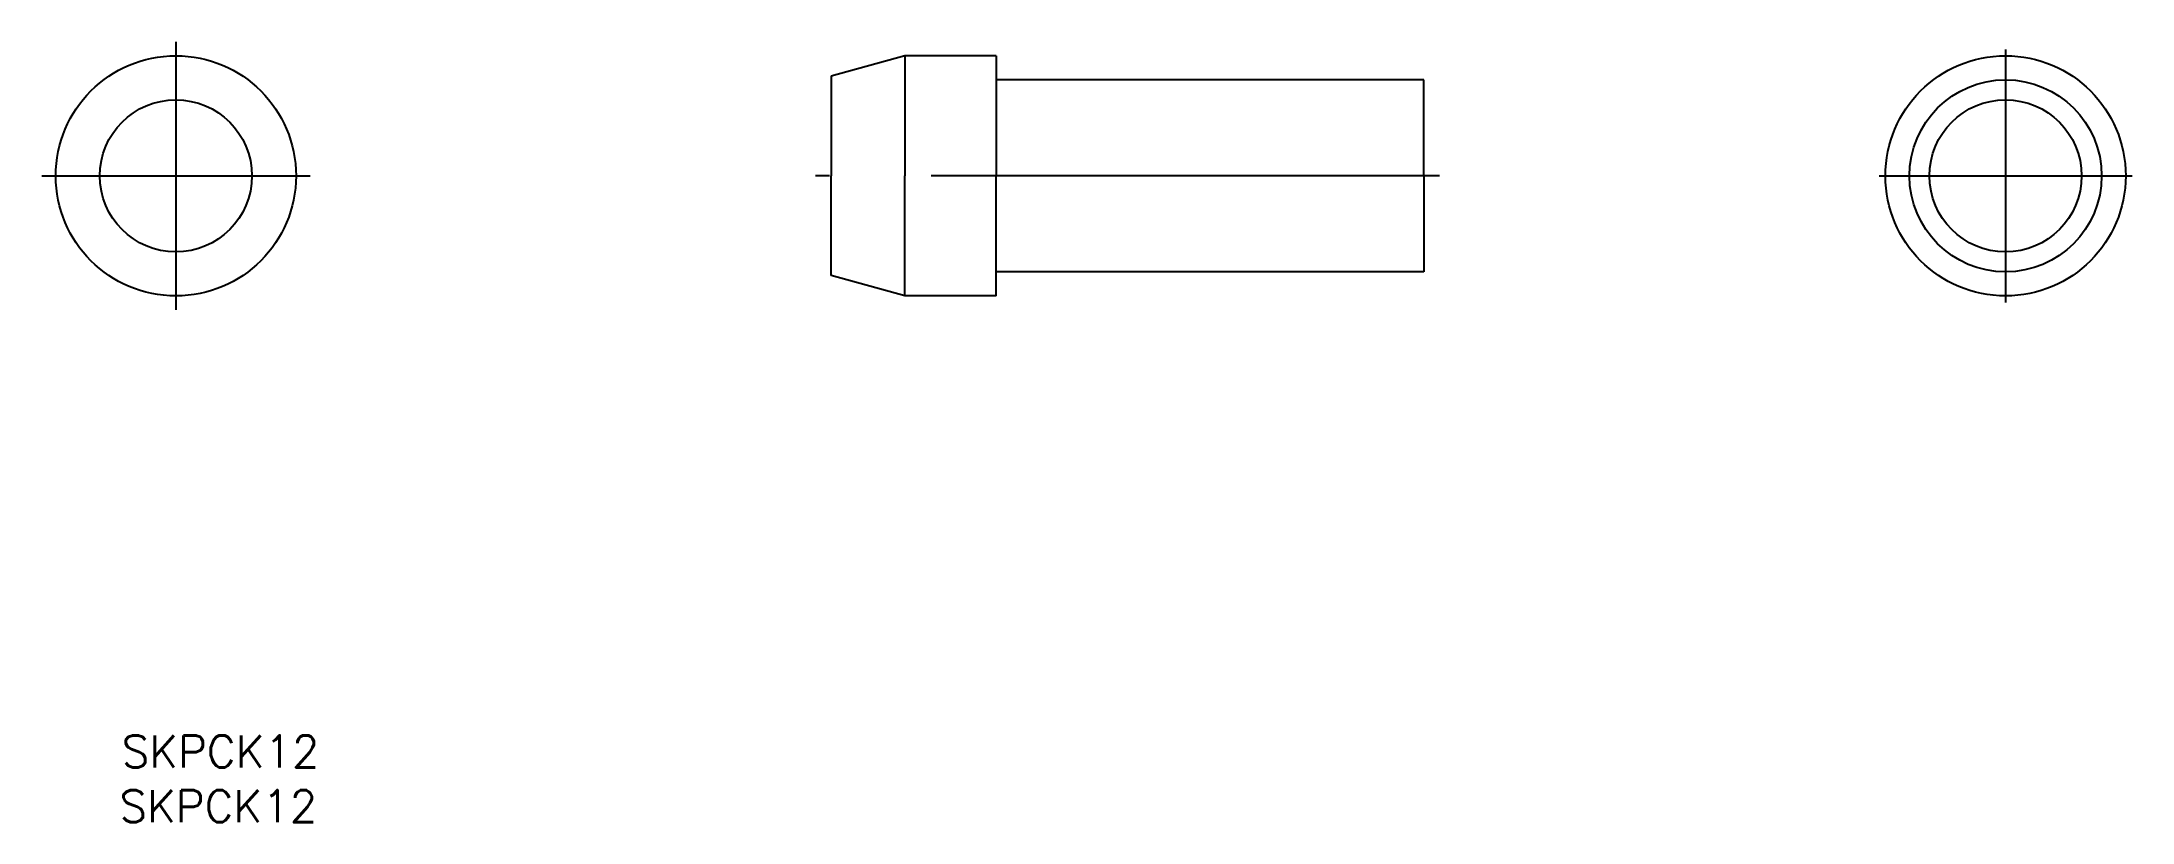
# Model space of a CAD drawing. Extents: x -48 to 83, y -40 to 8.
import ezdxf

# ---------------------------------------------------------------- set-up
doc = ezdxf.new("R2010")
doc.units = 0
doc.linetypes.add('CENTER', pattern=[50.8, 31.75, -6.35, 6.35, -6.35])
doc.layers.get('0').update_dxf_attribs({"linetype": 'CONTINUOUS'})
doc.layers.add('CENTER', color=1, linetype='CENTER')
doc.styles.get("Standard").update_dxf_attribs({"font": 'txt.shx', "bigfont": '@extfont2.shx'})

msp = doc.modelspace()

# ---------------------------------------------------------------- linework, layer by layer
at = {"color": 7, "linetype": 'CONTINUOUS'}
for p, q in [((6.2, 7.5), (1.59, 6.22)), ((11.89, 7.5), (6.2, 7.5)), ((6.2, 7.5), (6.2, 0)), ((11.89, 7.5), (11.89, 0)), ((1.59, 6.22), (1.59, 0)), ((38.59, 6), (11.89, 6)), ((38.59, 0), (38.59, 6)), ((1.59, -6.22), (1.59, 0)), ((6.2, -7.5), (6.2, 0)), ((11.89, -7.5), (11.89, 0)), ((38.59, 0), (38.59, -6)), ((6.2, -7.5), (1.59, -6.22)), ((38.59, -6), (11.89, -6)), ((11.89, -7.5), (6.2, -7.5))]:
    msp.add_line(p, q, dxfattribs=at)
for centre, radius in [((-39.32, 0), 7.5), ((74.92, 0), 7.5), ((74.92, 0), 6), ((-39.32, 0), 4.75), ((74.92, 0), 4.75)]:
    msp.add_circle(centre, radius, dxfattribs=at)
at = {"layer": 'CENTER', "color": 1, "linetype": 'CENTER'}
for p, q in [((-39.32, 8.37), (-39.32, -8.37)), ((74.92, 7.9), (74.92, -7.9)), ((-47.69, 0), (-30.94, 0)), ((39.58, 0), (0.61, 0)), ((67.02, 0), (82.83, 0))]:
    msp.add_line(p, q, dxfattribs=at)

# ---------------------------------------------------------------- texts
at = {"color": 7, "linetype": 'CONTINUOUS'}
for p in [(-42.7, -36.95), (-42.84, -40.37)]:
    msp.add_text('SKPCK12', height=2, dxfattribs=at).set_placement(p)

doc.saveas('drawing.dxf')
